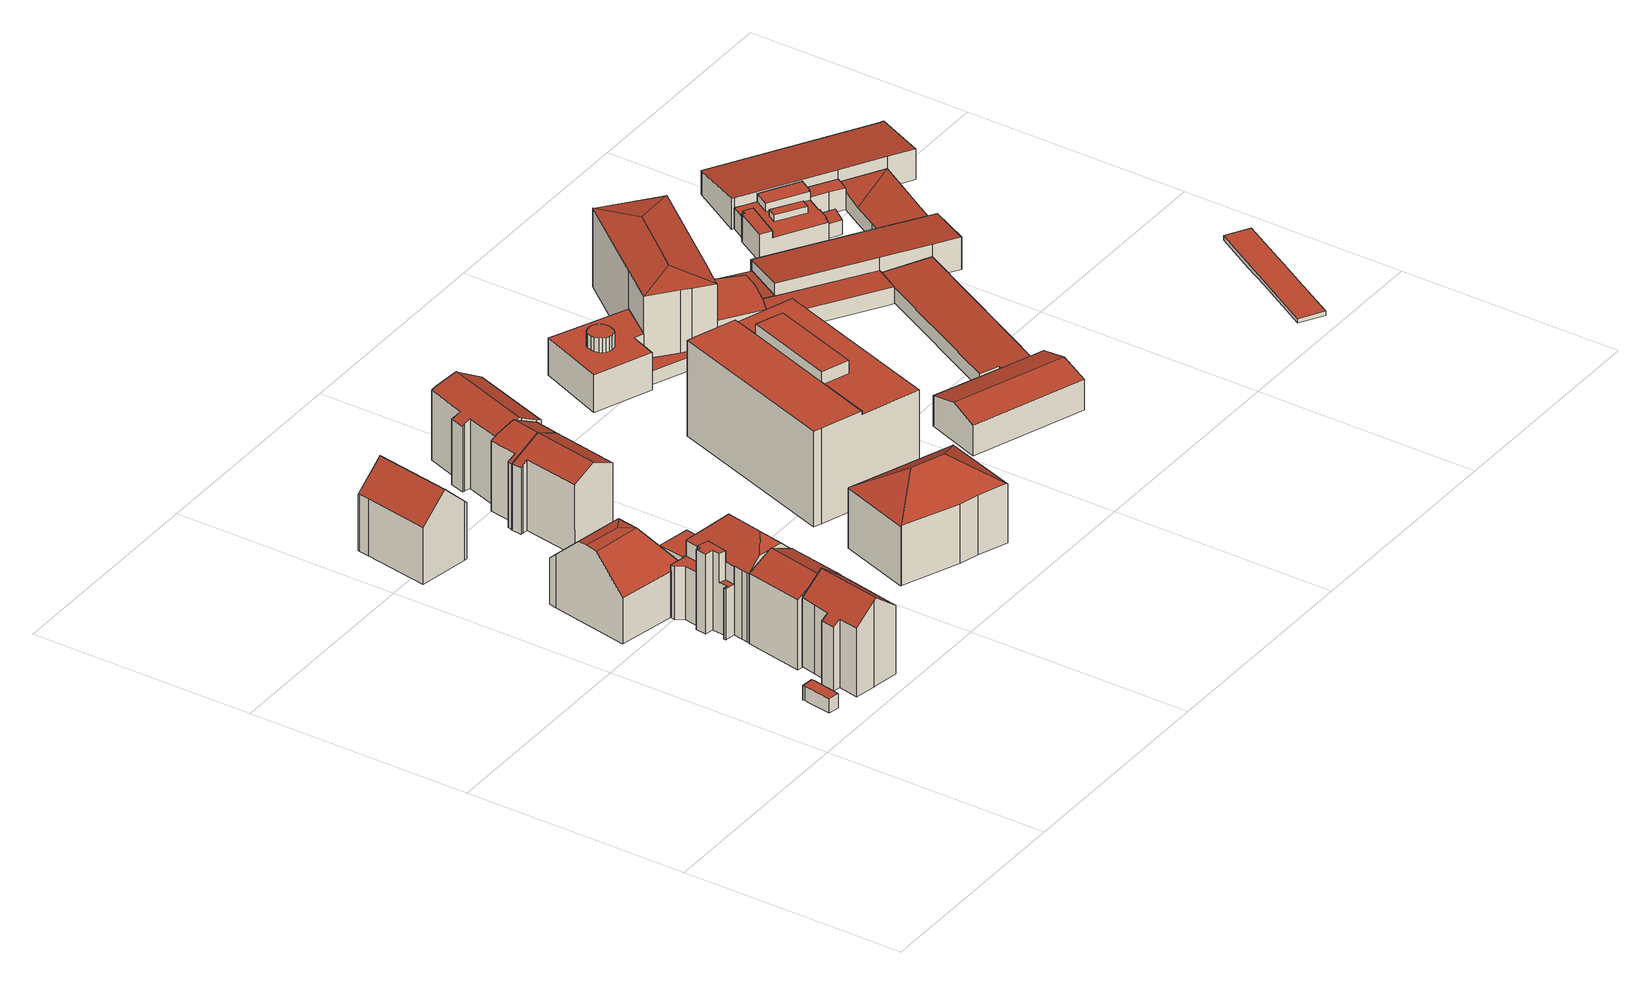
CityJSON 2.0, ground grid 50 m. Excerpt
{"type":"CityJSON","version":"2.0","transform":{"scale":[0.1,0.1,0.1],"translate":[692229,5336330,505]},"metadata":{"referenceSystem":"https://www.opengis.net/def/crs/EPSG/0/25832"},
"CityObjects":{
"building1":{"type":"Building","attributes":{"Gemeindeschluessel":"09162000","HoeheDach":"513.953","HoeheGrund":"510.740","Methode":"1000","NiedrigsteTraufeDesGebaeudes":"513.953","Geometrietyp2DReferenz":"3000","function":"31001_2000","roofType":"1000","measuredHeight":3.21},"geometry":[{"type":"Solid","lod":"2","boundaries":[[[[0,1,2,3]],[[4,5,6,7,8,9]],[[10,4,9,8,11,12,1,0]],[[10,0,3,13]],[[12,11,14,15,2,1]],[[3,2,15,14,7,6,5,13]],[[11,8,7,14]],[[4,10,13,5]]]],"semantics":{"surfaces":[{"type":"WallSurface"},{"type":"RoofSurface","Dachneigung":"90.000","Dachorientierung":"-1.000","Flaeche":"18.465","Z_MAX":"3.213","Z_MAX_ASL":"513.953","Z_MIN":"3.213","Z_MIN_ASL":"513.953"},{"type":"GroundSurface"}],"values":[[0,0,1,0,0,2,0,0]]}}]},
"building2":{"type":"Building","attributes":{"Gemeindeschluessel":"09162000","HoeheDach":"530.840","HoeheGrund":"510.610","Methode":"2000","NiedrigsteTraufeDesGebaeudes":"525.159","Geometrietyp2DReferenz":"3000","function":"31001_9998","roofType":"3100","measuredHeight":20.23,"storeysAboveGround":5},"address":[{"country":"Germany","locality":"München","thoroughfareName":"Königinstraße 53"}],"geometry":[{"type":"Solid","lod":"2","boundaries":[[[[16,17,18,19,20,21]],[[19,22,23,20]],[[24,25,26,27]],[[28,29,30,31,32]],[[29,33,34,35,36,30]],[[37,32,31,38,39,40]],[[41,24,27,42]],[[25,36,35,26]],[[38,43,44,39]],[[28,32,37,45]],[[43,17,16,44]],[[37,40,39,44,16,21,20,23,46,42,27,26,35,34,33,45]],[[29,28,45,33]],[[41,42,46,23,22,47]],[[17,43,38,31,30,36,25,24,41,47,22,19,18]]]],"semantics":{"surfaces":[{"type":"WallSurface"},{"type":"RoofSurface","Dachneigung":"51.079","Dachorientierung":"103.616","Flaeche":"106.168","Z_MAX":"20.230","Z_MAX_ASL":"530.840","Z_MIN":"15.720","Z_MIN_ASL":"526.330"},{"type":"GroundSurface"},{"type":"RoofSurface","Dachneigung":"51.079","Dachorientierung":"283.616","Flaeche":"110.927","Z_MAX":"20.230","Z_MAX_ASL":"530.840","Z_MIN":"14.549","Z_MIN_ASL":"525.159"}],"values":[[0,0,0,1,0,0,0,0,0,0,0,2,0,0,3]]}}]},
"building3":{"type":"Building","attributes":{"Gemeindeschluessel":"09162000","HoeheDach":"529.506","HoeheGrund":"510.450","Methode":"1000","NiedrigsteTraufeDesGebaeudes":"526.469","Geometrietyp2DReferenz":"3000","function":"31001_1000","roofType":"3100","measuredHeight":19.06,"storeysAboveGround":5},"address":[{"country":"Germany","locality":"München","thoroughfareName":"Königinstraße 55"}],"geometry":[{"type":"Solid","lod":"2","boundaries":[[[[48,49,50,51,52,53]],[[54,55,56,57]],[[55,58,59,56]],[[60,53,52,61]],[[62,63,64,49,48,53,60]],[[59,65,66,61,52,51,50,67,68,69,57,56]],[[70,54,57,69]],[[71,68,67,50,49,64]],[[55,54,70,71,64,63,58]],[[65,59,58,63,62,60,61,66]],[[71,70,69,68]]]],"semantics":{"surfaces":[{"type":"WallSurface"},{"type":"RoofSurface","Dachneigung":"63.462","Dachorientierung":"283.276","Flaeche":"88.523","Z_MAX":"19.056","Z_MAX_ASL":"529.506","Z_MIN":"16.040","Z_MIN_ASL":"526.490"},{"type":"GroundSurface"},{"type":"RoofSurface","Dachneigung":"63.462","Dachorientierung":"103.276","Flaeche":"87.886","Z_MAX":"19.056","Z_MAX_ASL":"529.506","Z_MIN":"16.019","Z_MIN_ASL":"526.469"}],"values":[[0,0,0,0,1,2,0,0,3,0,0]]}}]},
"building4":{"type":"Building","attributes":{"Gemeindeschluessel":"09162000","HoeheDach":"529.040","HoeheGrund":"510.628","Methode":"2000","NiedrigsteTraufeDesGebaeudes":"521.207","Geometrietyp2DReferenz":"3000","function":"31001_9998","roofType":"2100","measuredHeight":18.41,"storeysAboveGround":4},"address":[{"country":"Germany","locality":"München","thoroughfareName":"Königinstraße 59"}],"geometry":[{"type":"Solid","lod":"2","boundaries":[[[[72,73,74,75]],[[76,77,78,74,73,79,80]],[[81,82,83,84]],[[79,85,86,80]],[[87,72,88,89,90]],[[85,79,73,72,87,91]],[[92,86,85,91]],[[75,74,78,88]],[[84,83,76,80,86,92,93]],[[72,75,88]],[[93,90,89,81,84]],[[82,81,89,88,78,77]],[[93,92,91,87,90]],[[76,83,82,77]]]],"semantics":{"surfaces":[{"type":"RoofSurface","Dachneigung":"80.921","Dachorientierung":"11.096","Flaeche":"23.422","Z_MAX":"18.412","Z_MAX_ASL":"529.040","Z_MIN":"18.032","Z_MIN_ASL":"528.660"},{"type":"WallSurface"},{"type":"RoofSurface","Dachneigung":"33.569","Dachorientierung":"99.382","Flaeche":"109.236","Z_MAX":"18.032","Z_MAX_ASL":"528.660","Z_MIN":"10.634","Z_MIN_ASL":"521.262"},{"type":"RoofSurface","Dachneigung":"46.805","Dachorientierung":"11.110","Flaeche":"146.361","Z_MAX":"18.032","Z_MAX_ASL":"528.660","Z_MIN":"10.579","Z_MIN_ASL":"521.207"},{"type":"RoofSurface","Dachneigung":"80.921","Dachorientierung":"191.096","Flaeche":"23.598","Z_MAX":"18.412","Z_MAX_ASL":"529.040","Z_MIN":"18.032","Z_MIN_ASL":"528.660"},{"type":"GroundSurface"},{"type":"RoofSurface","Dachneigung":"82.497","Dachorientierung":"99.382","Flaeche":"6.923","Z_MAX":"18.412","Z_MAX_ASL":"529.040","Z_MIN":"18.032","Z_MIN_ASL":"528.660"},{"type":"RoofSurface","Dachneigung":"44.271","Dachorientierung":"191.109","Flaeche":"143.337","Z_MAX":"18.032","Z_MAX_ASL":"528.660","Z_MIN":"10.613","Z_MIN_ASL":"521.241"}],"values":[[0,1,1,1,2,3,1,4,5,6,1,7,1,1]]}}]},
"building5":{"type":"Building","attributes":{"Gemeindeschluessel":"09162000","HoeheDach":"532.220","HoeheGrund":"510.470","Methode":"2000","NiedrigsteTraufeDesGebaeudes":"522.230","Geometrietyp2DReferenz":"3000","function":"31001_9998","roofType":"3200","measuredHeight":21.75,"storeysAboveGround":5},"address":[{"country":"Germany","locality":"München","thoroughfareName":"Königinstraße 57"}],"geometry":[{"type":"Solid","lod":"2","boundaries":[[[[94,95,96,97]],[[98,99,100,101]],[[102,103,104,105,106,107]],[[108,109,110,111,112,102,107,113,114]],[[112,111,115,116]],[[117,118,119,120]],[[121,122,123,124]],[[125,126,127,128,129,95,94]],[[100,130,131,132,133,101]],[[119,134,135,136,137,138,139,120]],[[130,100,99,140]],[[113,107,106,141,142,143,144,145,146,122,121,147]],[[139,138,142,126,125]],[[148,149,135,134]],[[124,123,150,151,140,99,98,149,148,118,117,97,96,152,153,154,155,156,116,115,157,158,159,160]],[[104,103,156,155]],[[98,101,133,136,135,149]],[[146,145,151,150]],[[111,110,157,115]],[[117,120,139,125,94,97]],[[122,146,150,123]],[[140,151,145,144,131,130]],[[156,103,102,112,116]],[[142,141,127,126]],[[144,143,132,131]],[[109,108,159,158]],[[138,137,143,142]],[[110,109,158,157]],[[153,128,127,141,106,105,154]],[[114,113,147,161]],[[95,129,152,96]],[[105,104,155,154]],[[159,108,114,161,160]],[[143,137,136,133,132]],[[160,161,147,121,124]],[[134,119,118,148]],[[129,128,153,152]]]],"semantics":{"surfaces":[{"type":"WallSurface"},{"type":"RoofSurface","Dachneigung":"43.247","Dachorientierung":"11.107","Flaeche":"45.387","Z_MAX":"21.750","Z_MAX_ASL":"532.220","Z_MIN":"15.902","Z_MIN_ASL":"526.372"},{"type":"RoofSurface","Dachneigung":"45.486","Dachorientierung":"101.200","Flaeche":"109.271","Z_MAX":"21.750","Z_MAX_ASL":"532.220","Z_MIN":"15.871","Z_MIN_ASL":"526.341"},{"type":"RoofSurface","Dachneigung":"90.000","Dachorientierung":"-1.000","Flaeche":"18.028","Z_MAX":"12.270","Z_MAX_ASL":"522.740","Z_MIN":"12.270","Z_MIN_ASL":"522.740"},{"type":"RoofSurface","Dachneigung":"90.000","Dachorientierung":"-1.000","Flaeche":"3.912","Z_MAX":"11.760","Z_MAX_ASL":"522.230","Z_MIN":"11.760","Z_MIN_ASL":"522.230"},{"type":"RoofSurface","Dachneigung":"90.000","Dachorientierung":"-1.000","Flaeche":"13.311","Z_MAX":"18.398","Z_MAX_ASL":"528.868","Z_MIN":"18.398","Z_MIN_ASL":"528.868"},{"type":"RoofSurface","Dachneigung":"45.486","Dachorientierung":"281.200","Flaeche":"112.922","Z_MAX":"21.750","Z_MAX_ASL":"532.220","Z_MIN":"15.840","Z_MIN_ASL":"526.310"},{"type":"GroundSurface"},{"type":"RoofSurface","Dachneigung":"43.247","Dachorientierung":"191.107","Flaeche":"11.802","Z_MAX":"21.750","Z_MAX_ASL":"532.220","Z_MIN":"18.823","Z_MIN_ASL":"529.293"}],"values":[[0,0,1,2,0,0,0,3,4,5,0,6,0,0,7,0,0,0,0,0,0,0,0,0,0,0,0,0,0,8,0,0,0,0,0,0,0]]}}]},
"building6":{"type":"Building","attributes":{"Gemeindeschluessel":"09162000","HoeheDach":"522.890","HoeheGrund":"510.480","Methode":"2000","NiedrigsteTraufeDesGebaeudes":"522.890","Geometrietyp2DReferenz":"3000","function":"31001_9998","roofType":"1000","measuredHeight":12.41,"storeysAboveGround":4},"geometry":[{"type":"Solid","lod":"2","boundaries":[[[[162,163,164,165]],[[166,167,154,153]],[[162,165,154,167]],[[165,164,153,154]],[[164,163,166,153]],[[163,162,167,166]]]],"semantics":{"surfaces":[{"type":"RoofSurface","Dachneigung":"90.000","Dachorientierung":"-1.000","Flaeche":"45.221","Z_MAX":"12.410","Z_MAX_ASL":"522.890","Z_MIN":"12.410","Z_MIN_ASL":"522.890"},{"type":"GroundSurface"},{"type":"WallSurface"}],"values":[[0,1,2,2,2,2]]}}]},
"building7":{"type":"Building","attributes":{"Gemeindeschluessel":"09162000","HoeheDach":"529.173","HoeheGrund":"510.231","Methode":"1000","NiedrigsteTraufeDesGebaeudes":"514.686","Geometrietyp2DReferenz":"3000","function":"31001_1000","roofType":"3100","measuredHeight":18.94,"storeysAboveGround":4},"address":[{"country":"Germany","locality":"München","thoroughfareName":"Kaulbachstraße 56"}],"geometry":[{"type":"Solid","lod":"2","boundaries":[[[[168,169,170,171,172]],[[173,174,175,176,177,170,169,178,179]],[[180,181,172,171]],[[175,174,182,183]],[[184,185,186,187]],[[176,175,183,188]],[[184,187,189,173,179,190]],[[180,191,192,181]],[[189,187,186,193]],[[190,194,168,172,181,192,195,188,183,182,185,184]],[[191,196,195,192]],[[182,174,193,186,185]],[[174,173,189,193]],[[178,194,190,179]],[[178,169,168,194]],[[196,191,180,171,170,177]],[[195,196,177,176,188]]]],"semantics":{"surfaces":[{"type":"WallSurface"},{"type":"RoofSurface","Dachneigung":"45.912","Dachorientierung":"99.899","Flaeche":"146.627","Z_MAX":"18.942","Z_MAX_ASL":"529.173","Z_MIN":"12.936","Z_MIN_ASL":"523.167"},{"type":"RoofSurface","Dachneigung":"90.000","Dachorientierung":"-1.000","Flaeche":"20.992","Z_MAX":"4.455","Z_MAX_ASL":"514.686","Z_MIN":"4.455","Z_MIN_ASL":"514.686"},{"type":"GroundSurface"},{"type":"RoofSurface","Dachneigung":"45.912","Dachorientierung":"279.899","Flaeche":"145.190","Z_MAX":"18.942","Z_MAX_ASL":"529.173","Z_MIN":"12.984","Z_MIN_ASL":"523.216"}],"values":[[0,1,0,0,0,0,0,0,2,3,0,0,0,0,0,4,0]]}}]},
"building8":{"type":"Building","attributes":{"Gemeindeschluessel":"09162000","HoeheDach":"529.394","HoeheGrund":"510.431","Methode":"2000","NiedrigsteTraufeDesGebaeudes":"525.693","Geometrietyp2DReferenz":"3000","function":"31001_1000","roofType":"3100","measuredHeight":18.96,"storeysAboveGround":5},"address":[{"country":"Germany","locality":"München","thoroughfareName":"Königinstraße 61"}],"geometry":[{"type":"Solid","lod":"2","boundaries":[[[[197,198,199,200,201,202,203,204]],[[205,202,201,206,207]],[[201,200,208,206]],[[209,210,197,204]],[[211,208,200,199]],[[212,211,199,198]],[[203,213,214,209,204]],[[208,211,212,210,209,214,207,206]],[[210,212,198,197]],[[205,207,214,213]],[[205,213,203,202]]]],"semantics":{"surfaces":[{"type":"GroundSurface"},{"type":"WallSurface"},{"type":"RoofSurface","Dachneigung":"62.893","Dachorientierung":"280.641","Flaeche":"92.790","Z_MAX":"18.963","Z_MAX_ASL":"529.394","Z_MIN":"15.262","Z_MIN_ASL":"525.693"},{"type":"RoofSurface","Dachneigung":"62.893","Dachorientierung":"100.641","Flaeche":"89.346","Z_MAX":"18.963","Z_MAX_ASL":"529.394","Z_MIN":"16.234","Z_MIN_ASL":"526.665"}],"values":[[0,1,1,1,1,1,1,2,1,3,1]]}}]},
"building9":{"type":"Building","attributes":{"Gemeindeschluessel":"09162000","HoeheDach":"529.419","HoeheGrund":"510.474","Methode":"2000","NiedrigsteTraufeDesGebaeudes":"525.702","Geometrietyp2DReferenz":"3000","function":"31001_1000","roofType":"3100","measuredHeight":18.95},"geometry":[{"type":"Solid","lod":"2","boundaries":[[[[215,216,205,207,206]],[[217,218,219,206,207,220,221,222,223]],[[222,221,224,225]],[[219,218,226,227]],[[228,229,230,231]],[[224,221,220,228,231]],[[218,217,232,226]],[[233,205,216,234]],[[235,232,217,223]],[[229,233,234,230]],[[227,226,232,235,225,224,231,230,234,216,215]],[[206,219,227,215]],[[223,222,225,235]],[[233,229,228,220,207,205]]]],"semantics":{"surfaces":[{"type":"WallSurface"},{"type":"RoofSurface","Dachneigung":"62.876","Dachorientierung":"280.543","Flaeche":"44.197","Z_MAX":"18.945","Z_MAX_ASL":"529.419","Z_MIN":"15.228","Z_MIN_ASL":"525.702"},{"type":"GroundSurface"},{"type":"RoofSurface","Dachneigung":"62.876","Dachorientierung":"100.543","Flaeche":"35.358","Z_MAX":"18.945","Z_MAX_ASL":"529.419","Z_MIN":"16.192","Z_MIN_ASL":"526.666"}],"values":[[0,1,0,0,0,0,0,0,0,0,2,0,0,3]]}}]},
"building10":{"type":"Building","attributes":{"Gemeindeschluessel":"09162000","HoeheDach":"529.373","HoeheGrund":"510.592","Methode":"2000","NiedrigsteTraufeDesGebaeudes":"525.654","Geometrietyp2DReferenz":"3000","function":"31001_1000","roofType":"3100","measuredHeight":18.78,"storeysAboveGround":5},"address":[{"country":"Germany","locality":"München","thoroughfareName":"Königinstraße 63"}],"geometry":[{"type":"Solid","lod":"2","boundaries":[[[[236,237,238,239]],[[240,241,242,243]],[[244,245,246,247,248]],[[249,250,251,252]],[[253,254,255,256]],[[247,239,238,252,251,257,258,259,260,256,255,261,262,263,264,243,242,248]],[[265,266,263,262]],[[237,249,252,238]],[[267,253,256,260]],[[250,249,237,236,246,245,268,269]],[[266,270,264,263]],[[241,244,248,242]],[[246,236,239,247]],[[268,245,244,241,240,270,266,265,271,254,253,267,272,273]],[[273,272,259,258]],[[271,265,262,261]],[[272,267,260,259]],[[250,269,257,251]],[[254,271,261,255]],[[270,240,243,264]],[[269,268,273,258,257]]]],"semantics":{"surfaces":[{"type":"WallSurface"},{"type":"GroundSurface"},{"type":"RoofSurface","Dachneigung":"62.900","Dachorientierung":"109.431","Flaeche":"113.234","Z_MAX":"18.781","Z_MAX_ASL":"529.373","Z_MIN":"16.079","Z_MIN_ASL":"526.671"},{"type":"RoofSurface","Dachneigung":"62.900","Dachorientierung":"289.431","Flaeche":"128.892","Z_MAX":"18.781","Z_MAX_ASL":"529.373","Z_MIN":"15.062","Z_MIN_ASL":"525.654"}],"values":[[0,0,0,0,0,1,0,0,0,2,0,0,0,3,0,0,0,0,0,0,0]]}}]},
"building11":{"type":"Building","attributes":{"Gemeindeschluessel":"09162000","HoeheDach":"526.805","HoeheGrund":"507.310","Methode":"1000","NiedrigsteTraufeDesGebaeudes":"520.574","Geometrietyp2DReferenz":"3000","function":"31001_9998","roofType":"3200","measuredHeight":19.5,"storeysAboveGround":3},"geometry":[{"type":"Solid","lod":"2","boundaries":[[[[274,275,276,277,278,279,280]],[[278,277,281,282,283,284,285,279]],[[286,287,288,289]],[[290,291,292,293,286,289,294,284,283,282,281,295]],[[296,285,284,294]],[[288,296,294,289]],[[290,295,281,277,276,275,297,291]],[[280,279,285,296,288]],[[298,287,286,293]],[[298,299,274,280,288,287]],[[297,275,274,299]],[[291,297,299,298,293,292]]]],"semantics":{"surfaces":[{"type":"RoofSurface","Dachneigung":"55.692","Dachorientierung":"20.593","Flaeche":"178.635","Z_MAX":"19.495","Z_MAX_ASL":"526.805","Z_MIN":"13.264","Z_MIN_ASL":"520.574"},{"type":"WallSurface"},{"type":"GroundSurface"},{"type":"RoofSurface","Dachneigung":"55.690","Dachorientierung":"288.921","Flaeche":"89.647","Z_MAX":"19.495","Z_MAX_ASL":"526.805","Z_MIN":"13.564","Z_MIN_ASL":"520.874"},{"type":"RoofSurface","Dachneigung":"55.698","Dachorientierung":"200.592","Flaeche":"169.614","Z_MAX":"19.495","Z_MAX_ASL":"526.805","Z_MIN":"13.594","Z_MIN_ASL":"520.904"},{"type":"RoofSurface","Dachneigung":"55.703","Dachorientierung":"108.919","Flaeche":"90.552","Z_MAX":"19.495","Z_MAX_ASL":"526.805","Z_MIN":"13.594","Z_MIN_ASL":"520.904"}],"values":[[0,1,1,2,1,1,1,3,1,4,5,1]]}}]},
"building12":{"type":"Building","attributes":{"Gemeindeschluessel":"09162000","HoeheDach":"531.177","HoeheGrund":"506.924","Methode":"2000","NiedrigsteTraufeDesGebaeudes":"528.249","Geometrietyp2DReferenz":"3000","function":"31001_3020","roofType":"1000","measuredHeight":24.25,"storeysAboveGround":5},"address":[{"country":"Germany","locality":"München","thoroughfareName":"Königinstraße 10"}],"geometry":[{"type":"Solid","lod":"2","boundaries":[[[[300,301,302,303,304,305,306,307]],[[308,309,310,311,312,313]],[[314,315,308,313]],[[316,317,304,303]],[[318,319,320,321]],[[317,314,313,312,305,304]],[[321,320,316,303,302]],[[320,319,322,316]],[[315,323,309,308]],[[306,305,312,311]],[[324,323,315,314,317,316,322,325]],[[323,324,310,309]],[[322,319,318,301,300]],[[325,322,300,307]],[[310,324,325,307,306,311]],[[318,321,302,301]]]],"semantics":{"surfaces":[{"type":"RoofSurface","Dachneigung":"89.995","Dachorientierung":"-1.000","Flaeche":"415.840","Z_MAX":"21.326","Z_MAX_ASL":"528.250","Z_MIN":"21.325","Z_MIN_ASL":"528.249"},{"type":"GroundSurface"},{"type":"WallSurface"},{"type":"RoofSurface","Dachneigung":"90.000","Dachorientierung":"-1.000","Flaeche":"138.166","Z_MAX":"24.253","Z_MAX_ASL":"531.177","Z_MIN":"24.253","Z_MIN_ASL":"531.177"},{"type":"RoofSurface","Dachneigung":"90.000","Dachorientierung":"-1.000","Flaeche":"467.150","Z_MAX":"21.935","Z_MAX_ASL":"528.859","Z_MIN":"21.935","Z_MIN_ASL":"528.859"}],"values":[[0,1,2,2,3,2,2,2,2,2,4,2,2,2,2,2]]}}]},
"building13":{"type":"Building","attributes":{"Gemeindeschluessel":"09162000","HoeheDach":"519.910","HoeheGrund":"507.980","Methode":"2000","NiedrigsteTraufeDesGebaeudes":"516.560","Geometrietyp2DReferenz":"3000","function":"31001_9998","roofType":"1000","measuredHeight":11.93,"storeysAboveGround":1},"address":[{"country":"Germany","locality":"München","thoroughfareName":"Königinstraße 10b"}],"geometry":[{"type":"Solid","lod":"2","boundaries":[[[[326,327,328,329]],[[330,331,332,333]],[[334,335,336,337]],[[338,339,340,341]],[[336,342,343,344,345,341,340,337]],[[346,347,348,349]],[[350,351,352,353]],[[354,326,329,355]],[[343,356,357,358,345,344]],[[339,334,337,340]],[[351,350,359,360,361,331,330,362,347,346,363,327,326,354,364,365,366,367]],[[368,356,343,342]],[[331,361,369,332]],[[347,362,370,348]],[[367,366,371,372]],[[366,365,373,371]],[[335,368,342,336]],[[362,330,333,370]],[[359,350,353,374]],[[361,360,375,369]],[[360,359,374,375]],[[327,363,376,328]],[[365,364,377,373]],[[351,367,372,352]],[[358,338,341,345]],[[356,368,335,334,339,338,358,357],[377,355,329,328,376,349,348,370,333,332,369,375,374,353,352,372,371,373]],[[364,354,355,377]],[[363,346,349,376]]]],"semantics":{"surfaces":[{"type":"WallSurface"},{"type":"GroundSurface"},{"type":"RoofSurface","Dachneigung":"90.000","Dachorientierung":"-1.000","Flaeche":"20.424","Z_MAX":"11.930","Z_MAX_ASL":"519.910","Z_MIN":"11.930","Z_MIN_ASL":"519.910"},{"type":"RoofSurface","Dachneigung":"90.000","Dachorientierung":"-1.000","Flaeche":"222.813","Z_MAX":"8.580","Z_MAX_ASL":"516.560","Z_MIN":"8.580","Z_MIN_ASL":"516.560"}],"values":[[0,0,0,0,1,0,0,0,0,0,2,0,0,0,0,0,0,0,0,0,0,0,0,0,0,3,0,0]]}}]},
"building14":{"type":"Building","attributes":{"Gemeindeschluessel":"09162000","HoeheDach":"510.940","HoeheGrund":"507.840","Methode":"2000","NiedrigsteTraufeDesGebaeudes":"510.940","Geometrietyp2DReferenz":"3000","function":"51009_1610","roofType":"1000","measuredHeight":3.1},"geometry":[{"type":"Solid","lod":"2","boundaries":[[[[378,379,380,381]],[[379,382,383,380]],[[382,384,385,383]],[[384,386,387,385]],[[383,385,387,388,381,380]],[[389,378,381,388]],[[389,386,384,382,379,378]],[[386,389,388,387]]]],"semantics":{"surfaces":[{"type":"WallSurface"},{"type":"GroundSurface"},{"type":"RoofSurface","Dachneigung":"90.000","Dachorientierung":"-1.000","Flaeche":"37.997","Z_MAX":"3.100","Z_MAX_ASL":"510.940","Z_MIN":"3.100","Z_MIN_ASL":"510.940"}],"values":[[0,0,0,0,1,0,2,0]]}}]},
"building15":{"type":"Building","attributes":{"Gemeindeschluessel":"09162000","HoeheDach":"515.763","HoeheGrund":"506.896","Methode":"2000","NiedrigsteTraufeDesGebaeudes":"513.957","Geometrietyp2DReferenz":"3000","function":"31001_9998","roofType":"3100","measuredHeight":8.87,"storeysAboveGround":2},"geometry":[{"type":"Solid","lod":"2","boundaries":[[[[390,391,392,393]],[[394,395,390,393,396]],[[393,392,397,398,399,396]],[[400,401,391,390,395,402]],[[391,401,397,392]],[[402,395,394,403]],[[400,402,403,399,398]],[[403,394,396,399]],[[401,400,398,397]]]],"semantics":{"surfaces":[{"type":"WallSurface"},{"type":"GroundSurface"},{"type":"RoofSurface","Dachneigung":"74.377","Dachorientierung":"19.793","Flaeche":"174.583","Z_MAX":"8.867","Z_MAX_ASL":"515.763","Z_MIN":"7.061","Z_MIN_ASL":"513.957"},{"type":"RoofSurface","Dachneigung":"74.377","Dachorientierung":"199.793","Flaeche":"176.083","Z_MAX":"8.867","Z_MAX_ASL":"515.763","Z_MIN":"7.078","Z_MIN_ASL":"513.973"}],"values":[[0,0,1,2,0,3,0,0,0]]}}]},
"building16":{"type":"Building","attributes":{"Gemeindeschluessel":"09162000","HoeheDach":"516.265","HoeheGrund":"507.270","Methode":"1000","NiedrigsteTraufeDesGebaeudes":"516.265","Geometrietyp2DReferenz":"3000","function":"31001_9998","roofType":"1000","measuredHeight":8.99,"storeysAboveGround":2},"geometry":[{"type":"Solid","lod":"2","boundaries":[[[[404,405,406,407,408,409]],[[410,411,412,413,404,409,408,414,415,416,417]],[[410,417,418,419]],[[413,412,420,421]],[[420,422,419,418,423,424,425,407,406,405,421]],[[412,411,422,420]],[[404,413,421,405]],[[414,408,407,425,424,415]],[[416,415,424,423]],[[417,416,423,418]],[[411,410,419,422]]]],"semantics":{"surfaces":[{"type":"WallSurface"},{"type":"RoofSurface","Dachneigung":"90.000","Dachorientierung":"-1.000","Flaeche":"142.762","Z_MAX":"8.995","Z_MAX_ASL":"516.265","Z_MIN":"8.995","Z_MIN_ASL":"516.265"},{"type":"GroundSurface"}],"values":[[0,1,0,0,2,0,0,0,0,0,0]]}}]},
"building17":{"type":"Building","attributes":{"Gemeindeschluessel":"09162000","HoeheDach":"526.402","HoeheGrund":"507.182","Methode":"2000","NiedrigsteTraufeDesGebaeudes":"525.247","Geometrietyp2DReferenz":"3000","function":"31001_9998","roofType":"3200","measuredHeight":19.22,"storeysAboveGround":3},"address":[{"country":"Germany","locality":"München","thoroughfareName":"Königinstraße 12"}],"geometry":[{"type":"Solid","lod":"2","boundaries":[[[[426,427,428,429]],[[430,431,432,433]],[[431,426,429,432]],[[432,429,428,434,435,436,437,438,439,440,433]],[[440,441,442,430,433]],[[443,444,427,426,445]],[[443,445,442,441,446,447,448,449]],[[448,437,436,435,449]],[[430,442,445,426,431]],[[446,441,440,439]],[[450,449,435,434]],[[449,450,444,443]],[[448,447,438,437]],[[428,427,444,450,434]],[[447,446,439,438]]]],"semantics":{"surfaces":[{"type":"WallSurface"},{"type":"GroundSurface"},{"type":"RoofSurface","Dachneigung":"81.247","Dachorientierung":"309.179","Flaeche":"187.611","Z_MAX":"19.220","Z_MAX_ASL":"526.402","Z_MIN":"18.069","Z_MIN_ASL":"525.251"},{"type":"RoofSurface","Dachneigung":"81.247","Dachorientierung":"129.179","Flaeche":"189.138","Z_MAX":"19.220","Z_MAX_ASL":"526.402","Z_MIN":"18.065","Z_MIN_ASL":"525.247"},{"type":"RoofSurface","Dachneigung":"81.323","Dachorientierung":"219.337","Flaeche":"55.349","Z_MAX":"19.220","Z_MAX_ASL":"526.402","Z_MIN":"18.081","Z_MIN_ASL":"525.263"},{"type":"RoofSurface","Dachneigung":"81.169","Dachorientierung":"39.304","Flaeche":"56.332","Z_MAX":"19.220","Z_MAX_ASL":"526.402","Z_MIN":"18.066","Z_MIN_ASL":"525.248"}],"values":[[0,0,0,1,0,2,3,0,4,0,0,5,0,0,0]]}}]},
"building18":{"type":"Building","attributes":{"Gemeindeschluessel":"09162000","HoeheDach":"510.900","HoeheGrund":"506.470","Methode":"2000","NiedrigsteTraufeDesGebaeudes":"510.213","Geometrietyp2DReferenz":"3000","function":"31001_9998","roofType":"1000","measuredHeight":4.43},"geometry":[{"type":"Solid","lod":"2","boundaries":[[[[451,452,453,454]],[[455,456,457,458,459,460,461]],[[456,462,463,464,465,457]],[[466,467,468,469]],[[465,464,470,471]],[[464,463,472,470]],[[457,465,471,458]],[[473,474,475,476,466,469]],[[477,472,463,462,478]],[[479,480,481,482,475,474]],[[466,476,475,482,481,478,455,461,483,452,451,467]],[[483,461,460,484,453,452]],[[474,473,469,468,454,453,484,460,459,458,471,470,472,477,480,479]],[[478,481,480,477]],[[462,456,455,478]],[[467,451,454,468]]]],"semantics":{"surfaces":[{"type":"WallSurface"},{"type":"RoofSurface","Dachneigung":"86.436","Dachorientierung":"32.504","Flaeche":"139.402","Z_MAX":"4.430","Z_MAX_ASL":"510.900","Z_MIN":"3.743","Z_MIN_ASL":"510.213"},{"type":"RoofSurface","Dachneigung":"86.191","Dachorientierung":"212.463","Flaeche":"164.176","Z_MAX":"4.290","Z_MAX_ASL":"510.760","Z_MIN":"3.893","Z_MIN_ASL":"510.363"},{"type":"GroundSurface"}],"values":[[0,0,1,0,0,0,0,0,0,0,2,0,3,0,0,0]]}}]},
"building19":{"type":"Building","attributes":{"Gemeindeschluessel":"09162000","HoeheDach":"510.907","HoeheGrund":"506.790","Methode":"2000","NiedrigsteTraufeDesGebaeudes":"510.213","Geometrietyp2DReferenz":"3000","function":"31001_9998","roofType":"1000","measuredHeight":4.12},"geometry":[{"type":"Solid","lod":"2","boundaries":[[[[485,486,487,488]],[[486,489,490,487]],[[491,485,488,492]],[[493,494,495,496]],[[497,493,496,498]],[[494,491,492,495]],[[489,497,498,490]],[[491,494,493,497,489,486,485]],[[490,498,496,495,492,488,487]]]],"semantics":{"surfaces":[{"type":"WallSurface"},{"type":"RoofSurface","Dachneigung":"86.413","Dachorientierung":"297.738","Flaeche":"468.110","Z_MAX":"4.117","Z_MAX_ASL":"510.907","Z_MIN":"3.423","Z_MIN_ASL":"510.213"},{"type":"GroundSurface"}],"values":[[0,0,0,0,0,0,0,1,2]]}}]},
"building20":{"type":"Building","attributes":{"Gemeindeschluessel":"09162000","HoeheDach":"513.723","HoeheGrund":"506.280","Methode":"1000","NiedrigsteTraufeDesGebaeudes":"512.360","Geometrietyp2DReferenz":"3000","function":"31001_9998","roofType":"1000","measuredHeight":7.44,"storeysAboveGround":2},"geometry":[{"type":"Solid","lod":"2","boundaries":[[[[499,500,501,502,503,504,505,506,507]],[[508,509,506,505]],[[510,511,501,500]],[[512,513,499,507]],[[509,512,507,506]],[[514,515,504,503]],[[516,514,503,502]],[[513,510,500,499]],[[515,508,505,504]],[[511,516,502,501]],[[508,515,514,516,511,510,513,512,509]]]],"semantics":{"surfaces":[{"type":"GroundSurface"},{"type":"WallSurface"},{"type":"RoofSurface","Dachneigung":"83.114","Dachorientierung":"32.480","Flaeche":"445.612","Z_MAX":"7.443","Z_MAX_ASL":"513.723","Z_MIN":"6.080","Z_MIN_ASL":"512.360"}],"values":[[0,1,1,1,1,1,1,1,1,1,2]]}}]},
"building21":{"type":"Building","attributes":{"Gemeindeschluessel":"09162000","HoeheDach":"513.090","HoeheGrund":"506.350","Methode":"2000","NiedrigsteTraufeDesGebaeudes":"509.659","Geometrietyp2DReferenz":"3000","function":"31001_9998","roofType":"1000","measuredHeight":6.74},"geometry":[{"type":"Solid","lod":"2","boundaries":[[[[517,518,519,520]],[[521,522,523,524]],[[522,525,526,523]],[[527,528,529,530,531]],[[532,533,534,535]],[[536,537,538,539]],[[540,541,542,543]],[[544,545,546,547]],[[528,527,548,549]],[[550,535,534,551,517,520,552]],[[543,542,553,554]],[[542,541,555,553]],[[518,517,551,556,557,558,559,524,523,526,560,561,562,563,539,538,564],[565,554,553,555]],[[566,567,530,529]],[[533,568,569,557,556,551,534]],[[570,519,518,564,538,537,571,572,573]],[[527,531,574,548]],[[569,575,576,577,578,558,557]],[[540,543,554,565]],[[579,576,575,580,532,535,550]],[[533,532,580,568]],[[536,581,545,544,571,537]],[[571,544,547,572]],[[582,583,584,585,521,524,559,558,578]],[[581,536,539,563]],[[562,561,586,587]],[[541,540,565,555]],[[574,588,584,583,582,578,577,576,579,550,552,520,519,570,573,572,547,546,589,587,586,590,591,592,549,548]],[[526,525,566,529,528,549,592,591,590,586,561,560]],[[585,567,566,525,522,521]],[[574,531,530,567,585,584,588]],[[575,569,568,580]],[[581,563,562,587,589,546,545]]]],"semantics":{"surfaces":[{"type":"WallSurface"},{"type":"RoofSurface","Dachneigung":"90.000","Dachorientierung":"-1.000","Flaeche":"25.875","Z_MAX":"5.010","Z_MAX_ASL":"511.360","Z_MIN":"5.010","Z_MIN_ASL":"511.360"},{"type":"RoofSurface","Dachneigung":"79.069","Dachorientierung":"210.627","Flaeche":"11.260","Z_MAX":"3.970","Z_MAX_ASL":"510.320","Z_MIN":"3.331","Z_MIN_ASL":"509.681"},{"type":"RoofSurface","Dachneigung":"90.000","Dachorientierung":"-1.000","Flaeche":"15.233","Z_MAX":"6.330","Z_MAX_ASL":"512.680","Z_MIN":"6.330","Z_MIN_ASL":"512.680"},{"type":"RoofSurface","Dachneigung":"90.000","Dachorientierung":"-1.000","Flaeche":"109.604","Z_MAX":"4.810","Z_MAX_ASL":"511.160","Z_MIN":"4.810","Z_MIN_ASL":"511.160"},{"type":"RoofSurface","Dachneigung":"90.000","Dachorientierung":"-1.000","Flaeche":"23.716","Z_MAX":"6.440","Z_MAX_ASL":"512.790","Z_MIN":"6.440","Z_MIN_ASL":"512.790"},{"type":"GroundSurface"},{"type":"RoofSurface","Dachneigung":"90.000","Dachorientierung":"-1.000","Flaeche":"36.888","Z_MAX":"6.740","Z_MAX_ASL":"513.090","Z_MIN":"6.740","Z_MIN_ASL":"513.090"},{"type":"RoofSurface","Dachneigung":"90.000","Dachorientierung":"-1.000","Flaeche":"0.364","Z_MAX":"3.309","Z_MAX_ASL":"509.659","Z_MIN":"3.309","Z_MIN_ASL":"509.659"}],"values":[[0,0,0,1,2,0,3,0,0,0,0,0,4,0,0,0,0,0,0,0,0,5,0,0,0,0,0,6,0,7,0,8,0]]}}]},
"building22":{"type":"Building","attributes":{"Gemeindeschluessel":"09162000","HoeheDach":"510.717","HoeheGrund":"506.420","Methode":"2000","NiedrigsteTraufeDesGebaeudes":"510.122","Geometrietyp2DReferenz":"3000","function":"31001_9998","roofType":"1000","measuredHeight":4.3},"geometry":[{"type":"Solid","lod":"2","boundaries":[[[[593,594,595,596,597,598,599,548,549,600,601]],[[602,603,604,605]],[[595,606,607,608,597,596]],[[606,609,610,611,605,604,612,608,607]],[[608,612,598,597]],[[594,593,610,609,606,595]],[[602,605,600,549]],[[604,603,548,599,598,612]],[[603,602,549,548]],[[601,600,605,611,610,593]]]],"semantics":{"surfaces":[{"type":"GroundSurface"},{"type":"RoofSurface","Dachneigung":"86.074","Dachorientierung":"210.532","Flaeche":"45.504","Z_MAX":"4.297","Z_MAX_ASL":"510.717","Z_MIN":"3.702","Z_MIN_ASL":"510.122"},{"type":"WallSurface"},{"type":"RoofSurface","Dachneigung":"86.738","Dachorientierung":"300.941","Flaeche":"165.373","Z_MAX":"4.297","Z_MAX_ASL":"510.717","Z_MIN":"3.702","Z_MIN_ASL":"510.122"}],"values":[[0,1,2,3,2,2,2,2,2,2]]}}]},
"building23":{"type":"Building","attributes":{"Gemeindeschluessel":"09162000","HoeheDach":"506.790","HoeheGrund":"505.790","Methode":"2000","NiedrigsteTraufeDesGebaeudes":"506.790","Geometrietyp2DReferenz":"3000","function":"53001_1800","roofType":"1000","measuredHeight":1},"geometry":[{"type":"Solid","lod":"2","boundaries":[[[[613,614,615,616]],[[617,618,619,620,621,622,623,616,615,624]],[[625,626,614,613,627,628]],[[627,623,622,621,628]],[[625,628,621,620]],[[627,613,616,623]],[[625,620,619,618,617,624,626]],[[614,626,624,615]]]],"semantics":{"surfaces":[{"type":"WallSurface"},{"type":"GroundSurface"},{"type":"RoofSurface","Dachneigung":"90.000","Dachorientierung":"-1.000","Flaeche":"192.902","Z_MAX":"1.000","Z_MAX_ASL":"506.790","Z_MIN":"1.000","Z_MIN_ASL":"506.790"}],"values":[[0,1,2,0,0,0,0,0]]}}]},
"building24":{"type":"Building","attributes":{"Gemeindeschluessel":"09162000","HoeheDach":"513.467","HoeheGrund":"506.410","Methode":"2000","NiedrigsteTraufeDesGebaeudes":"511.766","Geometrietyp2DReferenz":"3000","function":"31001_3020","roofType":"1000","measuredHeight":7.06,"storeysAboveGround":2},"geometry":[{"type":"Solid","lod":"2","boundaries":[[[[629,630,631,632]],[[633,600,549,586,632,631,634,635,636,637]],[[638,639,635,634]],[[639,640,636,635]],[[640,641,637,636]],[[642,643,549,600]],[[630,638,634,631]],[[644,629,632,586]],[[641,640,639,638,630,629,644,643,642,645]],[[645,642,600,633]],[[641,645,633,637]],[[643,644,586,549]]]],"semantics":{"surfaces":[{"type":"WallSurface"},{"type":"GroundSurface"},{"type":"RoofSurface","Dachneigung":"82.914","Dachorientierung":"30.624","Flaeche":"540.023","Z_MAX":"7.057","Z_MAX_ASL":"513.467","Z_MIN":"5.356","Z_MIN_ASL":"511.766"}],"values":[[0,1,0,0,0,0,0,0,2,0,0,0]]}}]}
},
"vertices":[
[80,28,90],[55,32,90],[55,32,57],[80,28,57],[93,97,90],[93,97,57],[67,100,57],[66,100,57],[66,100,90],[67,100,90],[92,91,90],[66,95,90],[64,84,90],[92,91,57],[66,95,57],[64,84,57],
[141,65,56],[141,65,214],[140,65,213],[126,68,202],[126,68,56],[140,65,56],[132,100,202],[132,100,56],[155,133,214],[163,165,215],[163,165,56],[155,133,56],[263,110,213],[270,146,214],[215,156,258],[186,10,258],[240,1,214],[270,146,56],[215,156,56],[213,156,56],[213,156,257],[240,1,56],[180,11,254],[180,11,56],[186,10,56],[147,97,213],[147,97,56],[132,20,214],[132,20,56],[263,110,56],[146,97,56],[146,97,213],
[151,168,215],[176,296,215],[176,296,54],[151,168,54],[150,167,54],[150,167,215],[294,274,215],[270,146,215],[270,146,54],[294,274,54],[213,156,243],[213,156,54],[163,165,221],[163,165,54],[198,159,239],[210,157,245],[235,285,245],[210,157,54],[198,159,54],[235,285,54],[237,285,54],[293,274,54],[293,274,216],[237,285,244],
[169,592,237],[60,613,237],[55,590,240],[137,574,240],[37,496,56],[37,496,163],[51,566,237],[72,672,180],[72,672,56],[198,464,162],[166,470,162],[166,470,56],[198,464,56],[76,690,162],[76,690,56],[230,660,163],[161,545,237],[198,464,163],[208,524,163],[230,660,162],[230,660,56],[208,524,56],
[176,443,177],[165,460,177],[165,460,55],[176,443,55],[171,343,55],[161,345,55],[161,345,172],[171,343,172],[308,428,228],[303,436,221],[305,443,214],[271,450,214],[208,462,214],[256,396,272],[293,274,213],[294,279,214],[300,310,214],[322,419,214],[313,421,222],[239,312,272],[263,280,243],[322,419,55],[313,421,55],[169,404,55],[159,407,55],[159,407,239],[169,404,239],[176,296,214],[177,301,214],[177,301,55],[176,296,55],[171,413,177],[197,405,177],[208,462,177],[198,464,177],[166,470,177],[160,340,172],[183,335,172],[187,358,172],[173,363,172],[155,383,239],[175,379,239],[173,363,239],[187,358,239],[197,405,239],[171,413,239],[160,340,55],[208,462,213],[197,405,213],[187,358,213],[183,335,213],[183,335,214],[180,316,214],[205,291,243],[155,383,55],[175,379,55],[180,316,55],[183,335,55],[166,470,55],[198,464,55],[271,450,55],[305,443,55],[303,436,55],[300,310,55],[294,279,55],[293,274,55],[237,285,55],[237,285,243],
[281,509,179],[208,524,179],[198,464,179],[271,450,179],[208,524,55],[281,509,55],
[117,913,52],[117,913,189],[63,922,242],[3,933,183],[3,933,52],[130,945,182],[142,1018,182],[152,1078,183],[152,1080,183],[92,1091,242],[123,912,182],[129,945,182],[28,1075,183],[28,1075,52],[142,1018,52],[152,1078,52],[158,940,52],[170,1014,52],[170,1014,97],[158,940,97],[152,1080,52],[130,945,97],[129,945,52],[32,1098,183],[32,1098,52],[142,1018,97],[123,912,52],[32,1102,52],[32,1102,182],
[267,868,54],[253,870,54],[253,869,54],[249,870,54],[252,893,54],[376,872,54],[349,725,54],[245,744,54],[376,872,217],[252,893,207],[324,881,244],[249,870,207],[245,744,217],[267,868,217],[253,869,209],[253,870,209],[349,725,217],[296,734,244],
[252,893,55],[376,872,55],[258,902,209],[258,903,209],[254,903,207],[336,944,244],[299,959,224],[284,962,217],[273,899,217],[299,959,55],[284,962,55],[258,903,55],[254,903,55],[339,942,242],[352,937,235],[352,937,55],[339,942,55],[258,902,55],[387,925,217],[387,925,55],[273,899,55],
[423,1122,238],[458,1099,218],[458,1099,56],[423,1122,56],[336,1068,216],[368,1154,217],[368,1154,56],[336,1068,56],[379,1150,223],[414,1128,244],[416,1127,242],[416,1127,56],[379,1150,56],[397,921,217],[387,925,222],[387,925,56],[397,921,56],[312,1043,209],[311,1042,209],[311,1042,56],[312,1043,56],[352,937,56],[339,942,56],[299,959,56],[326,1038,56],[307,1043,56],[318,1075,56],[322,1074,56],[322,1073,56],[318,1075,207],[322,1074,209],[326,1038,216],[347,939,244],[352,937,241],[322,1073,209],[307,1043,207],[299,959,217],[339,942,239],
[725,209,218],[834,260,159],[834,261,159],[836,265,156],[700,311,159],[598,346,161],[649,237,218],[836,265,23],[700,311,23],[598,346,23],[596,346,23],[596,346,160],[669,137,23],[669,137,159],[544,188,161],[544,188,23],[834,260,23],[779,99,23],[776,101,23],[712,124,23],[541,189,23],[834,261,23],[541,189,159],[779,99,159],[712,124,161],[776,101,161],
[845,724,232],[907,702,232],[839,505,232],[777,527,232],[735,406,232],[866,361,232],[996,739,232],[865,784,232],[625,445,19],[754,821,19],[773,816,19],[996,739,19],[866,361,19],[642,438,19],[642,438,239],[625,445,239],[777,527,239],[735,406,239],[907,702,262],[845,724,262],[777,527,262],[839,505,262],[845,724,239],[754,821,239],[773,816,239],[865,784,239],
[793,1078,149],[802,1079,149],[802,1079,116],[793,1078,116],[824,1042,149],[820,1033,149],[820,1033,116],[824,1042,116],[881,1005,116],[860,1013,116],[860,1013,30],[881,1005,30],[769,1151,116],[938,1078,116],[938,1078,30],[769,1151,30],[843,972,30],[836,956,30],[710,1006,30],[709,1007,30],[819,1071,149],[825,1063,149],[825,1063,116],[819,1071,116],[788,1031,149],[784,1036,149],[784,1036,116],[788,1031,116],[787,1075,149],[787,1075,116],[836,956,116],[710,1006,116],[709,1007,116],[794,1027,149],[802,1025,149],[813,1027,149],[826,1052,149],[812,1077,149],[781,1068,149],[779,1059,149],[778,1051,149],[780,1042,149],[843,972,116],[813,1027,116],[826,1052,116],[778,1051,116],[780,1042,116],[779,1059,116],[794,1027,116],[802,1025,116],[812,1077,116],[781,1068,116],
[946,929,59],[843,972,59],[843,972,28],[946,929,28],[860,1013,59],[860,1013,28],[881,1005,59],[881,1005,28],[937,958,59],[937,958,28],[955,944,28],[955,944,59],
[1043,445,90],[1217,381,90],[1217,381,19],[1043,445,19],[999,324,90],[1021,384,108],[999,324,19],[1282,357,19],[1290,354,19],[1249,234,19],[1290,354,90],[1282,357,90],[1270,294,108],[1249,234,90],
[1164,957,113],[1164,957,23],[1126,993,23],[1090,1028,23],[1090,1028,113],[1126,993,113],[1109,881,113],[1123,898,113],[1133,909,113],[1146,926,113],[1084,1021,113],[1044,971,113],[999,917,113],[1086,859,113],[1086,859,23],[1109,881,23],[1133,909,23],[1146,926,23],[1123,898,23],[999,917,23],[1044,971,23],[1084,1021,23],
[881,1005,203],[938,1078,203],[938,1078,22],[881,1005,22],[955,944,203],[938,958,203],[938,958,22],[955,944,22],[1083,1256,22],[1199,1162,22],[1139,1087,22],[1090,1028,22],[1044,971,22],[999,917,22],[995,911,22],[995,911,202],[994,911,203],[1094,1151,214],[1083,1256,203],[984,1016,214],[999,917,202],[1044,971,202],[1090,1028,202],[1199,1162,202],[1083,1256,202],
[1123,898,54],[1133,909,55],[1133,909,15],[1123,898,15],[1157,945,58],[1157,945,59],[1164,957,58],[1164,957,15],[1157,945,15],[1146,926,15],[1146,926,56],[1202,916,59],[1258,1005,52],[1139,1087,52],[1090,1028,57],[1124,895,54],[1125,897,54],[1125,897,15],[1124,895,15],[1139,1087,15],[1090,1028,15],[1258,1005,15],[1352,750,15],[1361,745,15],[1361,745,54],[1352,750,54],[1202,916,15],[1202,916,58],[1383,787,15],[1388,797,15],[1388,797,58],[1383,787,57],[1137,914,55],[1137,914,15],
[1240,424,55],[1202,444,52],[1202,444,18],[1240,424,18],[1361,745,52],[1361,745,18],[1217,381,55],[1217,381,18],[1482,738,59],[1281,357,59],[1281,357,18],[1482,738,18],[1388,797,52],[1388,797,18],
[1258,1005,13],[1262,1011,13],[1498,861,13],[1586,805,13],[1594,800,13],[1534,705,13],[1482,738,13],[1388,797,13],[1202,916,13],[1482,738,87],[1388,797,87],[1262,1011,74],[1498,861,74],[1202,916,87],[1258,1005,75],[1594,800,74],[1534,705,87],[1586,805,74],
[1476,979,62],[1467,966,62],[1467,966,14],[1476,979,14],[1513,1040,81],[1432,1088,81],[1432,1088,62],[1513,1040,62],[1452,1121,81],[1452,1121,62],[1583,1004,64],[1600,1033,64],[1535,1072,64],[1517,1043,64],[1553,1022,64],[1524,989,53],[1495,1006,53],[1478,978,47],[1507,962,47],[1409,1102,78],[1363,1027,78],[1363,1027,62],[1409,1102,62],[1484,1037,77],[1423,1074,77],[1412,1056,77],[1473,1019,77],[1380,1109,78],[1385,1106,78],[1385,1106,14],[1380,1109,14],[1583,1004,14],[1600,1033,14],[1507,962,14],[1478,978,62],[1478,978,14],[1412,1056,62],[1473,1019,62],[1423,1074,62],[1495,1006,62],[1495,1007,62],[1493,1008,62],[1504,1026,62],[1429,1134,62],[1410,1146,62],[1392,1117,62],[1389,1113,62],[1386,1014,62],[1484,1037,62],[1535,1072,81],[1517,1043,81],[1495,1006,47],[1495,1007,47],[1386,1014,14],[1340,1041,78],[1340,1041,14],[1363,1027,14],[1553,1022,14],[1525,990,47],[1525,990,14],[1495,1007,14],[1493,1008,14],[1524,989,14],[1524,989,47],[1389,1113,78],[1504,1026,14],[1513,1040,14],[1515,1044,14],[1515,1044,81],[1410,1146,14],[1392,1117,14],[1517,1043,14],[1389,1113,14],[1429,1134,14],[1452,1121,14],[1535,1072,14],
[1613,851,14],[1586,806,14],[1586,805,14],[1566,817,14],[1498,861,14],[1524,904,14],[1556,958,14],[1691,980,14],[1646,905,14],[1600,1033,57],[1583,1004,55],[1556,958,51],[1691,980,57],[1586,805,57],[1566,817,56],[1498,861,51],[1586,806,57],[1613,851,57],[1646,905,57],[1524,904,51],
[1852,138,18],[1793,37,18],[1793,37,8],[1852,138,8],[1800,168,8],[1815,194,8],[1848,252,8],[1903,345,8],[1954,315,8],[1900,222,8],[1867,164,8],[1741,67,8],[1903,345,18],[1741,67,18],[1867,164,18],[1954,315,18],
[1405,1149,85],[1471,1260,69],[1471,1260,14],[1405,1149,14],[1743,949,14],[1475,1266,14],[1700,1132,14],[1802,1072,14],[1811,1067,14],[1475,1266,68],[1700,1132,68],[1802,1072,68],[1811,1067,68],[1691,980,85],[1600,1033,85],[1410,1146,85],[1743,949,85]
]}
